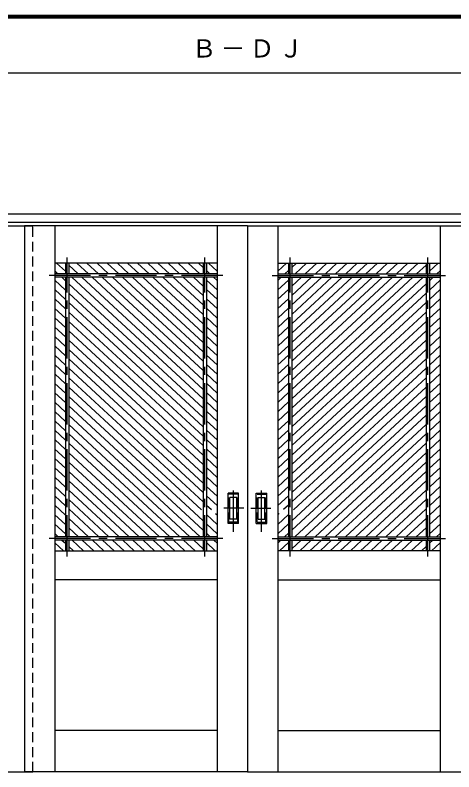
# Model space of a CAD drawing. Units: millimetres, scale not verified. Extents: x -6000 to 5700, y -4307 to 4260.
# Drawn here: x -3539 to -1945, y 1426 to 4175 of the extents above; entities that cross this region are included whole.
import ezdxf

# ---------------------------------------------------------------- set-up
doc = ezdxf.new("R2010")
doc.units = ezdxf.units.MM
doc.header["$LTSCALE"] = 30
doc.linetypes.add('CHAIN1', pattern=[8, 5, -1, 1, -1])
doc.linetypes.add('DASHED1', pattern=[1.8, 1.2, -0.6])
for name, color, linetype in [('0-2_扉', 7, 'Continuous'), ('0-4_枠', 3, 'Continuous'), ('0-6_引手', 7, 'Continuous'), ('0-A_文字', 7, 'Continuous'), ('0-C_ハッチ', 4, 'Continuous'), ('F-1_枠', 6, 'Continuous')]:
    doc.layers.add(name, color=color, linetype=linetype)
doc.styles.add('ＭＳ ゴシック', font='')
doc.styles.get('ＭＳ ゴシック').set_extended_font_data('MS Gothic')

msp = doc.modelspace()

# ---------------------------------------------------------------- linework, layer by layer
at = {"layer": '0-2_扉'}
for p, q in [((-4282, 3409), (-3475, 3409)), ((-2695, 3409), (-3505, 3409)), ((-3505, 3409), (-3505, 1426)), ((-3395, 3409), (-3395, 1426)), ((-2805, 3409), (-2805, 1426)), ((-2695, 3409), (-2695, 1426)), ((-2695, 3409), (-1885, 3409)), ((-2695, 3409), (-2695, 1426)), ((-2585, 3409), (-2585, 1426)), ((-1995, 3409), (-1995, 1426)), ((-2805, 3274), (-3395, 3274)), ((-3356.25, 3274), (-3356.25, 3235.25)), ((-3343.75, 3274), (-3343.75, 3235.25)), ((-2856.25, 3274), (-2856.25, 3235.25)), ((-2843.75, 3274), (-2843.75, 3235.25)), ((-2585, 3274), (-1995, 3274)), ((-2546.25, 3274), (-2546.25, 3235.25)), ((-2533.75, 3274), (-2533.75, 3235.25)), ((-2046.25, 3274), (-2046.25, 3235.25)), ((-2033.75, 3274), (-2033.75, 3235.25)), ((-2805, 3235.25), (-3395, 3235.25)), ((-2805, 3222.75), (-3395, 3222.75)), ((-3356.25, 3222.75), (-3356.25, 2280.25)), ((-3343.75, 3222.75), (-3343.75, 2280.25)), ((-2856.25, 3222.75), (-2856.25, 2280.25)), ((-2843.75, 3222.75), (-2843.75, 2280.25)), ((-2585, 3235.25), (-1995, 3235.25)), ((-2585, 3222.75), (-1995, 3222.75)), ((-2546.25, 3222.75), (-2546.25, 2280.25)), ((-2533.75, 3222.75), (-2533.75, 2280.25)), ((-2046.25, 3222.75), (-2046.25, 2280.25)), ((-2033.75, 3222.75), (-2033.75, 2280.25)), ((-2805, 2280.25), (-3395, 2280.25)), ((-2805, 2267.75), (-3395, 2267.75)), ((-3356.25, 2267.75), (-3356.25, 2229)), ((-3343.75, 2267.75), (-3343.75, 2229)), ((-2856.25, 2267.75), (-2856.25, 2229)), ((-2843.75, 2267.75), (-2843.75, 2229)), ((-2585, 2280.25), (-1995, 2280.25)), ((-2585, 2267.75), (-1995, 2267.75)), ((-2546.25, 2267.75), (-2546.25, 2229)), ((-2533.75, 2267.75), (-2533.75, 2229)), ((-2046.25, 2267.75), (-2046.25, 2229)), ((-2033.75, 2267.75), (-2033.75, 2229)), ((-3395, 2229), (-2805, 2229)), ((-1995, 2229), (-2585, 2229)), ((-2805, 2124), (-3395, 2124)), ((-2585, 2124), (-1995, 2124)), ((-2805, 1576), (-3395, 1576)), ((-2585, 1576), (-1995, 1576)), ((-4282, 1426), (-3475, 1426)), ((-2695, 1426), (-3505, 1426)), ((-2695, 1426), (-1885, 1426))]:
    msp.add_line(p, q, dxfattribs=at)
at = {"layer": '0-2_扉', "linetype": 'CHAIN1'}
for p, q in [((-3350, 2207.93), (-3350, 3294.57)), ((-2850, 2207.93), (-2850, 3294.57)), ((-2540, 2207.93), (-2540, 3294.57)), ((-2040, 2207.93), (-2040, 3294.57)), ((-2784.81, 3229), (-3414.8, 3229)), ((-2605.19, 3229), (-1975.2, 3229)), ((-2784.81, 2274), (-3414.8, 2274)), ((-2605.19, 2274), (-1975.2, 2274))]:
    msp.add_line(p, q, dxfattribs=at)
at = {"layer": '0-4_枠'}
for p, q in [((-4312, 3453), (-1078, 3453)), ((-4282, 3423), (-1108, 3423))]:
    msp.add_line(p, q, dxfattribs=at)
at = {"layer": '0-4_枠', "color": 4, "linetype": 'DASHED1'}
msp.add_line((-3475, 1426), (-3475, 3409), dxfattribs=at)
at = {"layer": '0-6_引手', "linetype": 'CHAIN1'}
for p, q in [((-2746, 2298.27), (-2746, 2469.12)), ((-2746, 2298.27), (-2746, 2469.12)), ((-2644, 2298.27), (-2644, 2469.12)), ((-2707.93, 2383.5), (-2780.44, 2383.5)), ((-2707.93, 2383.5), (-2780.44, 2383.5)), ((-2682.07, 2383.5), (-2609.56, 2383.5))]:
    msp.add_line(p, q, dxfattribs=at)
at = {"layer": '0-6_引手'}
for p, q in [((-2727, 2438.5), (-2765, 2438.5)), ((-2765, 2328.5), (-2765, 2438.5)), ((-2727, 2438.5), (-2765, 2438.5)), ((-2765, 2328.5), (-2765, 2438.5)), ((-2733.5, 2422.5), (-2758.5, 2422.5)), ((-2758.5, 2344.5), (-2758.5, 2422.5)), ((-2733.5, 2422.5), (-2758.5, 2422.5)), ((-2758.5, 2344.5), (-2758.5, 2422.5)), ((-2733.5, 2344.5), (-2733.5, 2422.5)), ((-2733.5, 2344.5), (-2733.5, 2422.5)), ((-2727, 2328.5), (-2727, 2438.5)), ((-2727, 2328.5), (-2727, 2438.5)), ((-2663, 2438.5), (-2625, 2438.5)), ((-2663, 2328.5), (-2663, 2438.5)), ((-2656.5, 2422.5), (-2631.5, 2422.5)), ((-2656.5, 2344.5), (-2656.5, 2422.5)), ((-2631.5, 2344.5), (-2631.5, 2422.5)), ((-2625, 2328.5), (-2625, 2438.5)), ((-2733.5, 2344.5), (-2758.5, 2344.5)), ((-2733.5, 2344.5), (-2758.5, 2344.5)), ((-2656.5, 2344.5), (-2631.5, 2344.5)), ((-2727, 2328.5), (-2765, 2328.5)), ((-2727, 2328.5), (-2765, 2328.5)), ((-2663, 2328.5), (-2625, 2328.5))]:
    msp.add_line(p, q, dxfattribs=at)
at = {"layer": '0-6_引手', "linetype": 'DASHED1'}
for p, q in [((-2762, 2332.5), (-2762, 2434.5)), ((-2762, 2332.5), (-2762, 2434.5)), ((-2628, 2332.5), (-2628, 2434.5)), ((-2730, 2332.5), (-2762, 2332.5)), ((-2730, 2332.5), (-2762, 2332.5)), ((-2660, 2332.5), (-2628, 2332.5))]:
    msp.add_line(p, q, dxfattribs=at)
for points in [[(-2730, 2332.5), (-2730, 2434.5), (-2762, 2434.5)], [(-2730, 2332.5), (-2730, 2434.5), (-2762, 2434.5)], [(-2660, 2332.5), (-2660, 2434.5), (-2628, 2434.5)]]:
    msp.add_lwpolyline(points, dxfattribs=at)
at = {"layer": '0-C_ハッチ'}
for p, q in [((-3388.3, 3274), (-3356.25, 3244.33)), ((-3314.71, 3274), (-3272.86, 3235.25)), ((-3277.91, 3274), (-3236.06, 3235.25)), ((-3241.11, 3274), (-3199.26, 3235.25)), ((-3204.32, 3274), (-3162.47, 3235.25)), ((-3167.52, 3274), (-3125.67, 3235.25)), ((-3130.72, 3274), (-3088.87, 3235.25)), ((-3093.93, 3274), (-3052.08, 3235.25)), ((-3057.13, 3274), (-3015.28, 3235.25)), ((-3020.33, 3274), (-2978.48, 3235.25)), ((-2983.53, 3274), (-2941.68, 3235.25)), ((-2946.74, 3274), (-2904.89, 3235.25)), ((-2909.94, 3274), (-2868.09, 3235.25)), ((-2873.14, 3274), (-2856.25, 3258.36)), ((-2836.35, 3274), (-2805, 3244.97)), ((-2553.65, 3274), (-2585, 3244.97)), ((-2516.86, 3274), (-2533.75, 3258.36)), ((-2480.06, 3274), (-2521.91, 3235.25)), ((-2443.26, 3274), (-2485.11, 3235.25)), ((-2406.47, 3274), (-2448.32, 3235.25)), ((-2369.67, 3274), (-2411.52, 3235.25)), ((-2332.87, 3274), (-2374.72, 3235.25)), ((-2296.08, 3274), (-2337.93, 3235.25)), ((-2259.28, 3274), (-2301.13, 3235.25)), ((-2222.48, 3274), (-2264.33, 3235.25)), ((-2185.69, 3274), (-2227.54, 3235.25)), ((-2148.89, 3274), (-2190.74, 3235.25)), ((-2112.09, 3274), (-2153.94, 3235.25)), ((-2075.29, 3274), (-2117.14, 3235.25)), ((-2001.7, 3274), (-2033.75, 3244.33)), ((-3395, 3246.13), (-3383.25, 3235.25)), ((-3343.75, 3266.82), (-3309.65, 3235.25)), ((-2843.75, 3246.78), (-2831.29, 3235.25)), ((-2546.25, 3246.78), (-2558.71, 3235.25)), ((-2046.25, 3266.82), (-2080.35, 3235.25)), ((-1995, 3246.13), (-2006.75, 3235.25)), ((-3369.75, 3222.75), (-3356.25, 3210.25)), ((-3332.95, 3222.75), (-2856.25, 2781.36)), ((-3296.15, 3222.75), (-2856.25, 2815.43)), ((-3259.36, 3222.75), (-2856.25, 2849.5)), ((-3222.56, 3222.75), (-2856.25, 2883.58)), ((-3185.76, 3222.75), (-2856.25, 2917.65)), ((-3148.97, 3222.75), (-2856.25, 2951.72)), ((-3112.17, 3222.75), (-2856.25, 2985.79)), ((-3075.37, 3222.75), (-2856.25, 3019.86)), ((-3038.58, 3222.75), (-2856.25, 3053.93)), ((-3001.78, 3222.75), (-2856.25, 3088)), ((-2964.98, 3222.75), (-2856.25, 3122.07)), ((-2928.18, 3222.75), (-2856.25, 3156.14)), ((-2891.39, 3222.75), (-2856.25, 3190.22)), ((-2817.79, 3222.75), (-2805, 3210.9)), ((-2572.21, 3222.75), (-2585, 3210.9)), ((-2498.61, 3222.75), (-2533.75, 3190.22)), ((-2425.02, 3222.75), (-2533.75, 3122.07)), ((-2461.82, 3222.75), (-2533.75, 3156.14)), ((-2388.22, 3222.75), (-2533.75, 3088)), ((-2351.43, 3222.75), (-2533.75, 3053.93)), ((-2314.63, 3222.75), (-2533.75, 3019.86)), ((-2277.83, 3222.75), (-2533.75, 2985.79)), ((-2241.04, 3222.75), (-2533.75, 2951.72)), ((-2204.24, 3222.75), (-2533.75, 2917.65)), ((-2167.44, 3222.75), (-2533.75, 2883.58)), ((-2130.64, 3222.75), (-2533.75, 2849.5)), ((-2093.85, 3222.75), (-2533.75, 2815.43)), ((-2057.05, 3222.75), (-2533.75, 2781.36)), ((-2020.25, 3222.75), (-2033.75, 3210.25)), ((-3395, 3212.06), (-3356.25, 3176.18)), ((-3343.75, 3198.68), (-2856.25, 2747.29)), ((-2843.75, 3212.71), (-2805, 3176.83)), ((-2546.25, 3212.71), (-2585, 3176.83)), ((-2046.25, 3198.68), (-2533.75, 2747.29)), ((-1995, 3212.06), (-2033.75, 3176.18)), ((-3395, 3177.99), (-3356.25, 3142.11)), ((-3343.75, 3164.61), (-2856.25, 2713.22)), ((-2843.75, 3178.64), (-2805, 3142.76)), ((-2546.25, 3178.64), (-2585, 3142.76)), ((-2046.25, 3164.61), (-2533.75, 2713.22)), ((-1995, 3177.99), (-2033.75, 3142.11)), ((-3395, 3143.92), (-3356.25, 3108.04)), ((-2843.75, 3144.57), (-2805, 3108.69)), ((-2546.25, 3144.57), (-2585, 3108.69)), ((-1995, 3143.92), (-2033.75, 3108.04)), ((-3395, 3109.85), (-3356.25, 3073.97)), ((-3343.75, 3130.54), (-2856.25, 2679.15)), ((-2843.75, 3110.5), (-2805, 3074.62)), ((-2546.25, 3110.5), (-2585, 3074.62)), ((-2046.25, 3130.54), (-2533.75, 2679.15)), ((-1995, 3109.85), (-2033.75, 3073.97)), ((-3343.75, 3096.47), (-2856.25, 2645.08)), ((-2046.25, 3096.47), (-2533.75, 2645.08)), ((-3395, 3075.78), (-3356.25, 3039.9)), ((-3343.75, 3062.4), (-2856.25, 2611.01)), ((-2843.75, 3076.43), (-2805, 3040.55)), ((-2546.25, 3076.43), (-2585, 3040.55)), ((-2046.25, 3062.4), (-2533.75, 2611.01)), ((-1995, 3075.78), (-2033.75, 3039.9)), ((-3395, 3041.71), (-3356.25, 3005.83)), ((-3343.75, 3028.32), (-2856.25, 2576.94)), ((-2843.75, 3042.36), (-2805, 3006.48)), ((-2546.25, 3042.36), (-2585, 3006.48)), ((-2046.25, 3028.32), (-2533.75, 2576.94)), ((-1995, 3041.71), (-2033.75, 3005.83)), ((-3395, 3007.64), (-3356.25, 2971.76)), ((-2843.75, 3008.29), (-2805, 2972.41)), ((-2546.25, 3008.29), (-2585, 2972.41)), ((-1995, 3007.64), (-2033.75, 2971.76)), ((-3395, 2973.57), (-3356.25, 2937.69)), ((-3343.75, 2994.25), (-2856.25, 2542.86)), ((-2843.75, 2974.21), (-2805, 2938.33)), ((-2546.25, 2974.21), (-2585, 2938.33)), ((-2046.25, 2994.25), (-2533.75, 2542.86)), ((-1995, 2973.57), (-2033.75, 2937.69)), ((-3343.75, 2960.18), (-2856.25, 2508.79)), ((-2046.25, 2960.18), (-2533.75, 2508.79)), ((-3395, 2939.49), (-3356.25, 2903.61)), ((-3343.75, 2926.11), (-2856.25, 2474.72)), ((-2843.75, 2940.14), (-2805, 2904.26)), ((-2546.25, 2940.14), (-2585, 2904.26)), ((-2046.25, 2926.11), (-2533.75, 2474.72)), ((-1995, 2939.49), (-2033.75, 2903.61)), ((-3395, 2905.42), (-3356.25, 2869.54)), ((-3343.75, 2892.04), (-2856.25, 2440.65)), ((-2843.75, 2906.07), (-2805, 2870.19)), ((-2546.25, 2906.07), (-2585, 2870.19)), ((-2046.25, 2892.04), (-2533.75, 2440.65)), ((-1995, 2905.42), (-2033.75, 2869.54)), ((-3395, 2871.35), (-3356.25, 2835.47)), ((-2843.75, 2872), (-2805, 2836.12)), ((-2546.25, 2872), (-2585, 2836.12)), ((-1995, 2871.35), (-2033.75, 2835.47)), ((-3395, 2837.28), (-3356.25, 2801.4)), ((-3343.75, 2857.97), (-2856.25, 2406.58)), ((-2843.75, 2837.93), (-2805, 2802.05)), ((-2546.25, 2837.93), (-2585, 2802.05)), ((-2046.25, 2857.97), (-2533.75, 2406.58)), ((-1995, 2837.28), (-2033.75, 2801.4)), ((-3343.75, 2823.9), (-2862.15, 2377.97)), ((-2046.25, 2823.9), (-2527.85, 2377.97)), ((-3395, 2803.21), (-3356.25, 2767.33)), ((-3343.75, 2789.83), (-2856.25, 2338.44)), ((-2843.75, 2803.86), (-2805, 2767.98)), ((-2546.25, 2803.86), (-2585, 2767.98)), ((-2046.25, 2789.83), (-2533.75, 2338.44)), ((-1995, 2803.21), (-2033.75, 2767.33)), ((-3395, 2769.14), (-3356.25, 2733.26)), ((-3343.75, 2755.76), (-2856.25, 2304.37)), ((-2843.75, 2769.79), (-2805, 2733.91)), ((-2546.25, 2769.79), (-2585, 2733.91)), ((-2046.25, 2755.76), (-2533.75, 2304.37)), ((-1995, 2769.14), (-2033.75, 2733.26)), ((-3395, 2735.07), (-3356.25, 2699.19)), ((-3343.75, 2721.69), (-2867, 2280.25)), ((-2843.75, 2735.72), (-2805, 2699.84)), ((-2546.25, 2735.72), (-2585, 2699.84)), ((-2046.25, 2721.69), (-2523, 2280.25)), ((-1995, 2735.07), (-2033.75, 2699.19)), ((-3395, 2701), (-3356.25, 2665.12)), ((-2843.75, 2701.65), (-2805, 2665.77)), ((-2546.25, 2701.65), (-2585, 2665.77)), ((-1995, 2701), (-2033.75, 2665.12)), ((-3395, 2666.93), (-3356.25, 2631.05)), ((-3343.75, 2687.61), (-2903.8, 2280.25)), ((-2843.75, 2667.58), (-2805, 2631.7)), ((-2546.25, 2667.58), (-2585, 2631.7)), ((-2046.25, 2687.61), (-2486.2, 2280.25)), ((-1995, 2666.93), (-2033.75, 2631.05)), ((-3343.75, 2653.54), (-2940.59, 2280.25)), ((-2046.25, 2653.54), (-2449.41, 2280.25)), ((-3395, 2632.85), (-3356.25, 2596.98)), ((-3343.75, 2619.47), (-2977.39, 2280.25)), ((-2843.75, 2633.5), (-2805, 2597.62)), ((-2546.25, 2633.5), (-2585, 2597.62)), ((-2046.25, 2619.47), (-2412.61, 2280.25)), ((-1995, 2632.85), (-2033.75, 2596.98)), ((-3395, 2598.78), (-3356.25, 2562.9)), ((-3343.75, 2585.4), (-3014.19, 2280.25)), ((-2843.75, 2599.43), (-2805, 2563.55)), ((-2546.25, 2599.43), (-2585, 2563.55)), ((-2046.25, 2585.4), (-2375.81, 2280.25)), ((-1995, 2598.78), (-2033.75, 2562.9)), ((-3395, 2564.71), (-3356.25, 2528.83)), ((-2843.75, 2565.36), (-2805, 2529.48)), ((-2546.25, 2565.36), (-2585, 2529.48)), ((-1995, 2564.71), (-2033.75, 2528.83)), ((-3395, 2530.64), (-3356.25, 2494.76)), ((-3343.75, 2551.33), (-3050.98, 2280.25)), ((-2843.75, 2531.29), (-2805, 2495.41)), ((-2546.25, 2531.29), (-2585, 2495.41)), ((-2046.25, 2551.33), (-2339.02, 2280.25)), ((-1995, 2530.64), (-2033.75, 2494.76)), ((-3343.75, 2517.26), (-3087.78, 2280.25)), ((-2046.25, 2517.26), (-2302.22, 2280.25)), ((-3395, 2496.57), (-3356.25, 2460.69)), ((-3343.75, 2483.19), (-3124.58, 2280.25)), ((-2843.75, 2497.22), (-2805, 2461.34)), ((-2546.25, 2497.22), (-2585, 2461.34)), ((-2046.25, 2483.19), (-2265.42, 2280.25)), ((-1995, 2496.57), (-2033.75, 2460.69)), ((-3395, 2462.5), (-3356.25, 2426.62)), ((-3343.75, 2449.12), (-3161.37, 2280.25)), ((-2843.75, 2463.15), (-2805, 2427.27)), ((-2546.25, 2463.15), (-2585, 2427.27)), ((-2046.25, 2449.12), (-2228.63, 2280.25)), ((-1995, 2462.5), (-2033.75, 2426.62)), ((-3395, 2428.43), (-3356.25, 2392.55)), ((-2843.75, 2429.08), (-2805, 2393.2)), ((-2546.25, 2429.08), (-2585, 2393.2)), ((-1995, 2428.43), (-2033.75, 2392.55)), ((-3395, 2394.36), (-3356.25, 2358.48)), ((-3343.75, 2415.05), (-3198.17, 2280.25)), ((-2843.75, 2395.01), (-2825.92, 2378.5)), ((-2546.25, 2395.01), (-2564.08, 2378.5)), ((-2046.25, 2415.05), (-2191.83, 2280.25)), ((-1995, 2394.36), (-2033.75, 2358.48)), ((-3343.75, 2380.97), (-3234.97, 2280.25)), ((-2810.81, 2364.5), (-2805, 2359.13)), ((-2579.2, 2364.5), (-2585, 2359.13)), ((-2046.25, 2380.97), (-2155.03, 2280.25)), ((-3395, 2360.29), (-3356.25, 2324.41)), ((-3343.75, 2346.9), (-3271.76, 2280.25)), ((-2843.75, 2360.94), (-2805, 2325.06)), ((-2546.25, 2360.94), (-2585, 2325.06)), ((-2046.25, 2346.9), (-2118.24, 2280.25)), ((-1995, 2360.29), (-2033.75, 2324.41)), ((-3395, 2326.22), (-3356.25, 2290.34)), ((-3343.75, 2312.83), (-3308.56, 2280.25)), ((-2843.75, 2326.86), (-2805, 2290.98)), ((-2546.25, 2326.86), (-2585, 2290.98)), ((-2046.25, 2312.83), (-2081.44, 2280.25)), ((-1995, 2326.22), (-2033.75, 2290.34)), ((-3395, 2292.14), (-3382.15, 2280.25)), ((-2843.75, 2292.79), (-2830.2, 2280.25)), ((-2546.25, 2292.79), (-2559.8, 2280.25)), ((-1995, 2292.14), (-2007.85, 2280.25)), ((-3395, 2258.07), (-3363.6, 2229)), ((-3368.65, 2267.75), (-3356.25, 2256.26)), ((-3331.86, 2267.75), (-3290.01, 2229)), ((-3295.06, 2267.75), (-3253.21, 2229)), ((-3258.26, 2267.75), (-3216.41, 2229)), ((-3221.47, 2267.75), (-3179.62, 2229)), ((-3184.67, 2267.75), (-3142.82, 2229)), ((-3147.87, 2267.75), (-3106.02, 2229)), ((-3111.08, 2267.75), (-3069.23, 2229)), ((-3074.28, 2267.75), (-3032.43, 2229)), ((-3037.48, 2267.75), (-2995.63, 2229)), ((-3000.69, 2267.75), (-2958.84, 2229)), ((-2963.89, 2267.75), (-2922.04, 2229)), ((-2927.09, 2267.75), (-2885.24, 2229)), ((-2890.3, 2267.75), (-2856.25, 2236.23)), ((-2843.75, 2258.72), (-2811.65, 2229)), ((-2816.7, 2267.75), (-2805, 2256.91)), ((-2573.3, 2267.75), (-2585, 2256.91)), ((-2546.25, 2258.72), (-2578.35, 2229)), ((-2499.7, 2267.75), (-2533.75, 2236.23)), ((-2462.91, 2267.75), (-2504.76, 2229)), ((-2426.11, 2267.75), (-2467.96, 2229)), ((-2389.31, 2267.75), (-2431.16, 2229)), ((-2352.52, 2267.75), (-2394.37, 2229)), ((-2315.72, 2267.75), (-2357.57, 2229)), ((-2278.92, 2267.75), (-2320.77, 2229)), ((-2242.13, 2267.75), (-2283.98, 2229)), ((-2205.33, 2267.75), (-2247.18, 2229)), ((-2168.53, 2267.75), (-2210.38, 2229)), ((-2131.74, 2267.75), (-2173.59, 2229)), ((-2094.94, 2267.75), (-2136.79, 2229)), ((-2058.14, 2267.75), (-2099.99, 2229)), ((-2021.35, 2267.75), (-2033.75, 2256.26)), ((-1995, 2258.07), (-2026.4, 2229)), ((-3343.75, 2244.69), (-3326.8, 2229)), ((-2046.25, 2244.69), (-2063.2, 2229))]:
    msp.add_line(p, q, dxfattribs=at)
at = {"layer": 'F-1_枠'}
for p, q in [((-6000, 4175), (5700, 4175)), ((-6000, 4170), (5700, 4170)), ((-6000, 4165), (5700, 4165)), ((-6000, 3965), (5700, 3965))]:
    msp.add_line(p, q, dxfattribs=at)

# ---------------------------------------------------------------- texts
at = {"layer": '0-A_文字', "insert": (-2897.5, 4020), "char_height": 65.98, "attachment_point": 7, "style": 'ＭＳ ゴシック'}
msp.add_mtext('\\T1.17;Ｂ－ＤＪ', dxfattribs=at)

doc.saveas('drawing.dxf')
